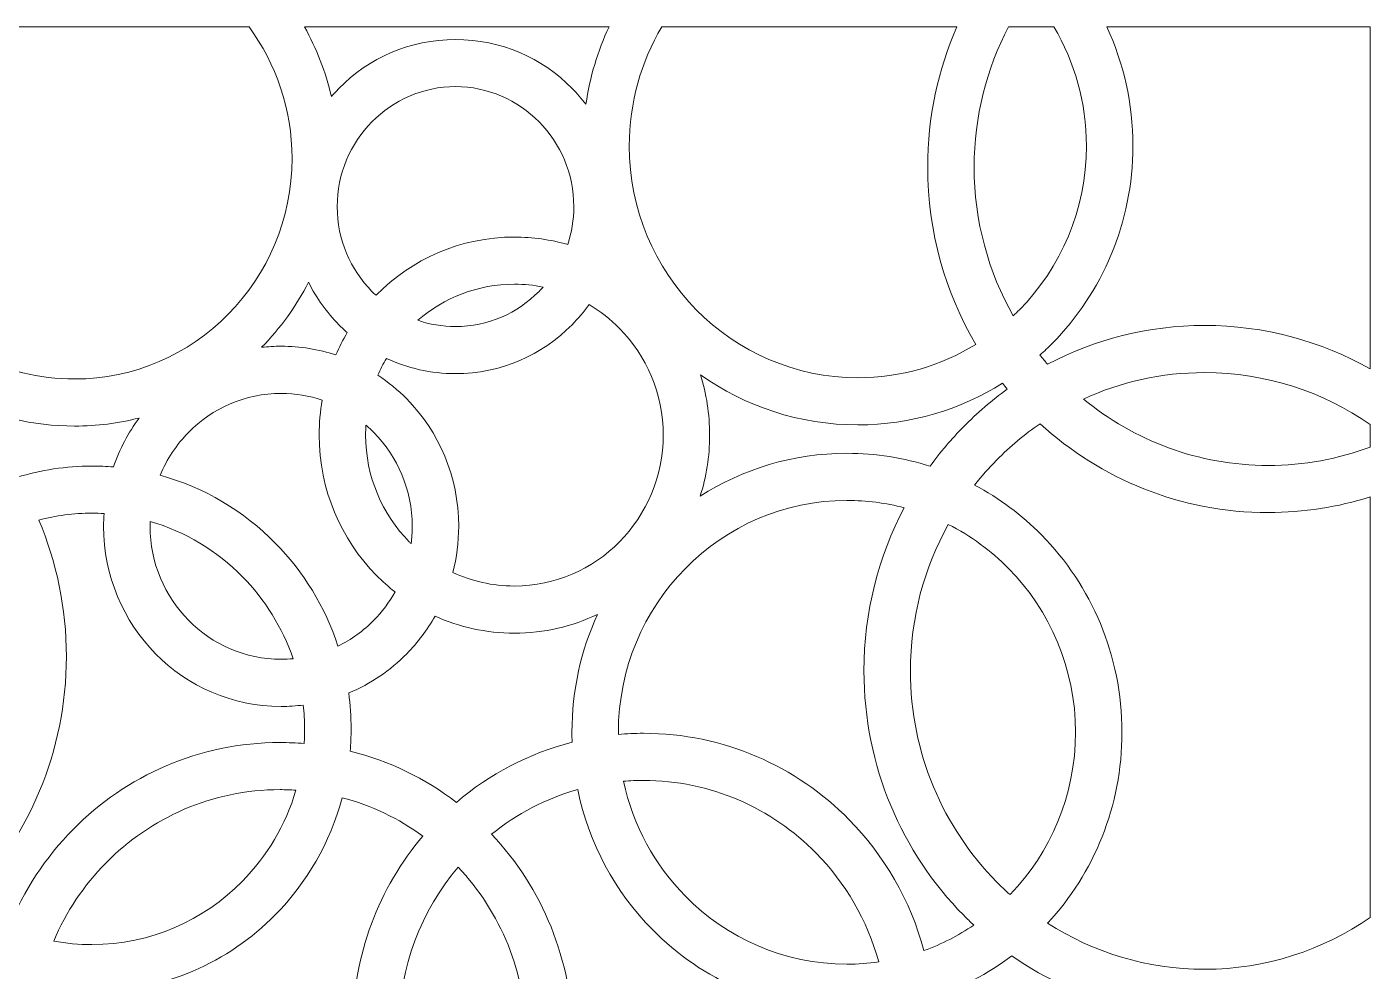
# Model space of a CAD drawing. Header units: millimetres. Extents: x -1200 to 1200, y -590 to 590.
# Drawn here: x 294 to 1200, y -47 to 590 of the extents above; entities that cross this region are included whole.
import ezdxf

# ---------------------------------------------------------------- set-up
doc = ezdxf.new("R2010")
doc.units = ezdxf.units.MM
doc.header["$MEASUREMENT"] = 0
doc.layers.add('Layer 1', color=7, linetype='Continuous')

msp = doc.modelspace()

# ---------------------------------------------------------------- linework, layer by layer
at = {"layer": 'Layer 1', "color": 250, "lineweight": 20}
for points, knots in [([(207.8991, 589.9734), (207.8991, 589.9734), (443.4724, 589.9734), (443.4724, 589.9734), (461.6771, 565.1741), (472.4533, 534.4704), (472.4537, 501.2497), (472.4537, 501.2497), (472.3918, 501.2497), (472.3918, 501.2497), (472.3918, 501.2497), (472.3918, 501.2469), (472.3918, 501.2469), (472.3918, 501.2469), (472.3918, 501.2461), (472.3918, 501.2461), (472.3918, 501.2461), (472.4537, 501.2461), (472.4537, 501.2461), (472.4537, 460.2004), (456.0058, 422.9928), (429.4183, 396.0236), (402.8305, 369.054), (366.1521, 352.3704), (325.6884, 352.37), (325.6884, 352.37), (325.6884, 352.4318), (325.6884, 352.4318), (325.6884, 352.4318), (325.686, 352.4318), (325.686, 352.4318), (325.686, 352.4318), (325.6852, 352.4318), (325.6852, 352.4318), (325.6852, 352.4318), (325.6852, 352.37), (325.6852, 352.37), (301.6659, 352.3704), (278.9801, 358.2488), (258.9469, 368.6676), (263.9545, 384.9883), (266.6516, 402.3483), (266.6516, 420.3538), (266.6516, 420.3538), (266.714, 420.3538), (266.714, 420.3538), (266.714, 420.3538), (266.714, 420.355), (266.714, 420.355), (266.714, 420.355), (266.714, 420.3562), (266.714, 420.3562), (266.714, 420.3562), (266.6516, 420.3562), (266.6516, 420.3562), (266.6513, 468.2927), (247.53, 511.6584), (216.617, 543.0153), (209.1818, 550.5577), (201.0595, 557.4068), (192.3551, 563.4609), (196.6378, 572.8662), (201.8586, 581.7447), (207.8991, 589.9734)], [0, 0, 0, 0, 0.04761905, 0.04761905, 0.04761905, 0.0952381, 0.0952381, 0.0952381, 0.14285714, 0.14285714, 0.14285714, 0.19047619, 0.19047619, 0.19047619, 0.23809524, 0.23809524, 0.23809524, 0.28571429, 0.28571429, 0.28571429, 0.33333333, 0.33333333, 0.33333333, 0.38095238, 0.38095238, 0.38095238, 0.42857143, 0.42857143, 0.42857143, 0.47619048, 0.47619048, 0.47619048, 0.52380952, 0.52380952, 0.52380952, 0.57142857, 0.57142857, 0.57142857, 0.61904762, 0.61904762, 0.61904762, 0.66666667, 0.66666667, 0.66666667, 0.71428571, 0.71428571, 0.71428571, 0.76190476, 0.76190476, 0.76190476, 0.80952381, 0.80952381, 0.80952381, 0.85714286, 0.85714286, 0.85714286, 0.9047619, 0.9047619, 0.9047619, 0.95238095, 0.95238095, 0.95238095, 1, 1, 1, 1]), ([(480.9175, 589.9734), (480.9175, 589.9734), (686.3535, 589.9734), (686.3535, 589.9734), (678.7881, 573.7024), (673.4503, 556.1487), (670.742, 537.7179), (667.8551, 541.5029), (664.7384, 545.0972), (661.4073, 548.4751), (641.3185, 568.8532), (613.5183, 581.46), (582.7725, 581.46), (582.7725, 581.46), (582.7725, 581.5218), (582.7725, 581.5218), (582.7725, 581.5218), (582.7725, 581.5218), (582.7725, 581.5218), (582.7725, 581.5218), (582.7697, 581.5218), (582.7697, 581.5218), (582.7697, 581.5218), (582.7697, 581.46), (582.7697, 581.46), (552.025, 581.4584), (524.2264, 568.8532), (504.1364, 548.4755), (502.3782, 546.6908), (500.6783, 544.8452), (499.0396, 542.9435), (495.1606, 559.6368), (489.0013, 575.433), (480.9175, 589.9734)], [0, 0, 0, 0, 0.09090909, 0.09090909, 0.09090909, 0.18181818, 0.18181818, 0.18181818, 0.27272727, 0.27272727, 0.27272727, 0.36363636, 0.36363636, 0.36363636, 0.45454545, 0.45454545, 0.45454545, 0.54545455, 0.54545455, 0.54545455, 0.63636364, 0.63636364, 0.63636364, 0.72727273, 0.72727273, 0.72727273, 0.81818182, 0.81818182, 0.81818182, 0.90909091, 0.90909091, 0.90909091, 1, 1, 1, 1]), ([(721.9509, 589.9734), (721.9509, 589.9734), (921.0757, 589.9734), (921.0757, 589.9734), (908.4177, 561.0633), (901.3812, 529.0466), (901.3812, 495.3515), (901.3812, 495.3515), (901.3189, 495.3515), (901.3189, 495.3515), (901.3189, 495.3515), (901.3189, 495.3511), (901.3189, 495.3511), (901.3189, 495.3511), (901.3189, 495.3479), (901.3189, 495.3479), (901.3189, 495.3479), (901.3812, 495.3479), (901.3812, 495.3479), (901.3812, 451.5876), (913.2487, 410.6558), (933.8881, 375.6859), (910.6346, 361.4156), (883.3933, 353.2021), (854.287, 353.2017), (854.287, 353.2017), (854.287, 353.2639), (854.287, 353.2639), (854.287, 353.2639), (854.285, 353.2639), (854.285, 353.2639), (854.285, 353.2639), (854.2838, 353.2639), (854.2838, 353.2639), (854.2838, 353.2639), (854.2838, 353.2017), (854.2838, 353.2017), (811.7558, 353.2017), (773.2076, 370.7341), (745.2672, 399.0765), (717.3277, 427.4189), (700.044, 466.5213), (700.0421, 509.659), (700.0421, 509.659), (700.1048, 509.659), (700.1048, 509.659), (700.1048, 509.659), (700.1048, 509.6614), (700.1048, 509.6614), (700.1048, 509.6614), (700.1048, 509.6634), (700.1048, 509.6634), (700.1048, 509.6634), (700.0421, 509.6634), (700.0421, 509.6634), (700.0432, 539.0072), (708.0421, 566.4811), (721.9509, 589.9734)], [0, 0, 0, 0, 0.05263158, 0.05263158, 0.05263158, 0.10526316, 0.10526316, 0.10526316, 0.15789474, 0.15789474, 0.15789474, 0.21052632, 0.21052632, 0.21052632, 0.26315789, 0.26315789, 0.26315789, 0.31578947, 0.31578947, 0.31578947, 0.36842105, 0.36842105, 0.36842105, 0.42105263, 0.42105263, 0.42105263, 0.47368421, 0.47368421, 0.47368421, 0.52631579, 0.52631579, 0.52631579, 0.57894737, 0.57894737, 0.57894737, 0.63157895, 0.63157895, 0.63157895, 0.68421053, 0.68421053, 0.68421053, 0.73684211, 0.73684211, 0.73684211, 0.78947368, 0.78947368, 0.78947368, 0.84210526, 0.84210526, 0.84210526, 0.89473684, 0.89473684, 0.89473684, 0.94736842, 0.94736842, 0.94736842, 1, 1, 1, 1]), ([(956.0276, 589.9734), (956.0276, 589.9734), (986.6159, 589.9734), (986.6159, 589.9734), (1000.5255, 566.4819), (1008.5272, 539.0076), (1008.5272, 509.6638), (1008.5272, 509.6638), (1008.466, 509.6638), (1008.466, 509.6638), (1008.466, 509.6638), (1008.466, 509.6614), (1008.466, 509.6614), (1008.466, 509.6614), (1008.466, 509.661), (1008.466, 509.661), (1008.466, 509.661), (1008.5272, 509.661), (1008.5272, 509.661), (1008.5272, 466.5213), (991.2424, 427.4189), (963.3028, 399.0765), (961.9432, 397.6985), (960.5588, 396.3458), (959.1507, 395.0199), (942.3431, 424.5704), (932.7273, 458.8336), (932.7269, 495.3479), (932.7269, 495.3479), (932.788, 495.3479), (932.788, 495.3479), (932.788, 495.3479), (932.788, 495.3511), (932.788, 495.3511), (932.788, 495.3511), (932.788, 495.3515), (932.788, 495.3515), (932.788, 495.3515), (932.7269, 495.3515), (932.7269, 495.3515), (932.7269, 529.5404), (941.1585, 561.7529), (956.0276, 589.9734)], [0, 0, 0, 0, 0.07142857, 0.07142857, 0.07142857, 0.14285714, 0.14285714, 0.14285714, 0.21428571, 0.21428571, 0.21428571, 0.28571429, 0.28571429, 0.28571429, 0.35714286, 0.35714286, 0.35714286, 0.42857143, 0.42857143, 0.42857143, 0.5, 0.5, 0.5, 0.57142857, 0.57142857, 0.57142857, 0.64285714, 0.64285714, 0.64285714, 0.71428571, 0.71428571, 0.71428571, 0.78571429, 0.78571429, 0.78571429, 0.85714286, 0.85714286, 0.85714286, 0.92857143, 0.92857143, 0.92857143, 1, 1, 1, 1]), ([(1199.95, 359.1569), (1199.95, 359.1569), (1199.95, 589.9734), (1199.95, 589.9734), (1199.95, 589.9734), (1022.2117, 589.9734), (1022.2117, 589.9734), (1033.5362, 565.6223), (1039.8725, 538.4011), (1039.8729, 509.6638), (1039.8729, 509.6638), (1039.934, 509.6638), (1039.934, 509.6638), (1039.934, 509.6638), (1039.934, 509.6614), (1039.934, 509.6614), (1039.934, 509.6614), (1039.934, 509.661), (1039.934, 509.661), (1039.934, 509.661), (1039.8729, 509.661), (1039.8729, 509.661), (1039.8725, 457.6255), (1019.1117, 410.5495), (985.5516, 376.5068), (982.8366, 373.7527), (980.0362, 371.0842), (977.1561, 368.5053), (978.8333, 366.4138), (980.5491, 364.357), (982.3038, 362.337), (1013.9897, 379.0384), (1050.0064, 388.4821), (1088.2136, 388.4821), (1088.2136, 388.4821), (1088.2136, 388.5451), (1088.2136, 388.5451), (1088.2136, 388.5451), (1088.2156, 388.5451), (1088.2156, 388.5451), (1088.2156, 388.5451), (1088.2164, 388.5451), (1088.2164, 388.5451), (1088.2164, 388.5451), (1088.2164, 388.4821), (1088.2164, 388.4821), (1128.7845, 388.4821), (1166.8838, 377.836), (1199.95, 359.1569)], [0, 0, 0, 0, 0.0625, 0.0625, 0.0625, 0.125, 0.125, 0.125, 0.1875, 0.1875, 0.1875, 0.25, 0.25, 0.25, 0.3125, 0.3125, 0.3125, 0.375, 0.375, 0.375, 0.4375, 0.4375, 0.4375, 0.5, 0.5, 0.5, 0.5625, 0.5625, 0.5625, 0.625, 0.625, 0.625, 0.6875, 0.6875, 0.6875, 0.75, 0.75, 0.75, 0.8125, 0.8125, 0.8125, 0.875, 0.875, 0.875, 0.9375, 0.9375, 0.9375, 1, 1, 1, 1]), ([(502.9665, 468.7101), (502.9665, 468.7101), (503.0269, 468.7101), (503.0269, 468.7101), (503.0269, 468.7101), (503.0269, 468.7089), (503.0269, 468.7089), (503.0269, 468.7089), (503.0269, 468.7065), (503.0269, 468.7065), (503.0269, 468.7065), (502.9665, 468.7065), (502.9665, 468.7065), (502.9665, 446.4149), (511.9166, 426.1891), (526.3856, 411.5121), (527.2848, 410.6012), (528.2054, 409.7093), (529.1454, 408.842), (529.2074, 408.9042), (529.2673, 408.9672), (529.3288, 409.0298), (553.1441, 433.1884), (586.0913, 448.1318), (622.5204, 448.1318), (622.5204, 448.1318), (622.5204, 448.1947), (622.5204, 448.1947), (622.5204, 448.1947), (622.5224, 448.1947), (622.5224, 448.1947), (622.5224, 448.1947), (622.524, 448.1947), (622.524, 448.1947), (622.524, 448.1947), (622.524, 448.1318), (622.524, 448.1318), (634.9925, 448.1318), (647.0534, 446.381), (658.4791, 443.1093), (661.1373, 451.16), (662.578, 459.7679), (662.578, 468.7077), (662.578, 468.7077), (662.5168, 468.7077), (662.5168, 468.7077), (662.5168, 468.7077), (662.5168, 468.7089), (662.5168, 468.7089), (662.5168, 468.7089), (662.5168, 468.711), (662.5168, 468.711), (662.5168, 468.711), (662.578, 468.711), (662.578, 468.711), (662.5776, 491.0033), (653.6263, 511.2288), (639.1585, 525.9057), (624.6895, 540.5827), (604.75, 549.6622), (582.7725, 549.6634), (582.7725, 549.6634), (582.7725, 549.6012), (582.7725, 549.6012), (582.7725, 549.6012), (582.7725, 549.6012), (582.7725, 549.6012), (582.7725, 549.6012), (582.7697, 549.6012), (582.7697, 549.6012), (582.7697, 549.6012), (582.7697, 549.6634), (582.7697, 549.6634), (560.794, 549.6622), (540.8554, 540.5827), (526.386, 525.9057), (511.9166, 511.2292), (502.9665, 491.0025), (502.9665, 468.7101)], [0, 0, 0, 0, 0.03846154, 0.03846154, 0.03846154, 0.07692308, 0.07692308, 0.07692308, 0.11538462, 0.11538462, 0.11538462, 0.15384615, 0.15384615, 0.15384615, 0.19230769, 0.19230769, 0.19230769, 0.23076923, 0.23076923, 0.23076923, 0.26923077, 0.26923077, 0.26923077, 0.30769231, 0.30769231, 0.30769231, 0.34615385, 0.34615385, 0.34615385, 0.38461538, 0.38461538, 0.38461538, 0.42307692, 0.42307692, 0.42307692, 0.46153846, 0.46153846, 0.46153846, 0.5, 0.5, 0.5, 0.53846154, 0.53846154, 0.53846154, 0.57692308, 0.57692308, 0.57692308, 0.61538462, 0.61538462, 0.61538462, 0.65384615, 0.65384615, 0.65384615, 0.69230769, 0.69230769, 0.69230769, 0.73076923, 0.73076923, 0.73076923, 0.76923077, 0.76923077, 0.76923077, 0.80769231, 0.80769231, 0.80769231, 0.84615385, 0.84615385, 0.84615385, 0.88461538, 0.88461538, 0.88461538, 0.92307692, 0.92307692, 0.92307692, 0.96153846, 0.96153846, 0.96153846, 1, 1, 1, 1]), ([(483.6333, 417.5933), (475.2723, 401.3623), (464.5553, 386.5868), (451.941, 373.7345), (456.269, 374.2138), (460.6648, 374.4617), (465.1202, 374.4617), (465.1202, 374.4617), (465.1202, 374.5243), (465.1202, 374.5243), (465.1202, 374.5243), (465.1222, 374.5243), (465.1222, 374.5243), (465.1222, 374.5243), (465.1237, 374.5243), (465.1237, 374.5243), (465.1237, 374.5243), (465.1237, 374.4617), (465.1237, 374.4617), (477.9949, 374.4617), (490.3872, 372.4097), (501.9999, 368.6135), (504.2667, 373.81), (506.8487, 378.8325), (509.7232, 383.6534), (507.8015, 385.3525), (505.938, 387.1153), (504.1361, 388.9432), (495.9057, 397.2919), (488.9628, 406.952), (483.6333, 417.5933)], [0, 0, 0, 0, 0.1, 0.1, 0.1, 0.2, 0.2, 0.2, 0.3, 0.3, 0.3, 0.4, 0.4, 0.4, 0.5, 0.5, 0.5, 0.6, 0.6, 0.6, 0.7, 0.7, 0.7, 0.8, 0.8, 0.8, 0.9, 0.9, 0.9, 1, 1, 1, 1]), ([(557.4312, 391.9476), (565.3983, 389.2287), (573.9193, 387.7553), (582.7705, 387.7553), (582.7705, 387.7553), (582.7705, 387.8179), (582.7705, 387.8179), (582.7705, 387.8179), (582.7725, 387.8179), (582.7725, 387.8179), (582.7725, 387.8179), (582.774, 387.8179), (582.774, 387.8179), (582.774, 387.8179), (582.774, 387.7553), (582.774, 387.7553), (604.7505, 387.7557), (624.6891, 396.8352), (639.1581, 411.5117), (640.0946, 412.461), (641.0057, 413.4345), (641.8949, 414.4294), (635.6245, 415.6794), (629.1477, 416.3363), (622.524, 416.3363), (622.524, 416.3363), (622.524, 416.2738), (622.524, 416.2738), (622.524, 416.2738), (622.5224, 416.2738), (622.5224, 416.2738), (622.5224, 416.2738), (622.5204, 416.2738), (622.5204, 416.2738), (622.5204, 416.2738), (622.5204, 416.3363), (622.5204, 416.3363), (597.7166, 416.3363), (574.9836, 407.1523), (557.4312, 391.9476)], [0, 0, 0, 0, 0.07692308, 0.07692308, 0.07692308, 0.15384615, 0.15384615, 0.15384615, 0.23076923, 0.23076923, 0.23076923, 0.30769231, 0.30769231, 0.30769231, 0.38461538, 0.38461538, 0.38461538, 0.46153846, 0.46153846, 0.46153846, 0.53846154, 0.53846154, 0.53846154, 0.61538462, 0.61538462, 0.61538462, 0.69230769, 0.69230769, 0.69230769, 0.76923077, 0.76923077, 0.76923077, 0.84615385, 0.84615385, 0.84615385, 0.92307692, 0.92307692, 0.92307692, 1, 1, 1, 1]), ([(530.3841, 354.9157), (537.429, 350.2736), (543.9606, 344.9039), (549.8729, 338.9076), (571.5258, 316.9431), (584.9214, 286.5511), (584.9217, 252.942), (584.9217, 252.942), (584.9841, 252.942), (584.9841, 252.942), (584.9841, 252.942), (584.9841, 252.94), (584.9841, 252.94), (584.9841, 252.94), (584.9841, 252.9392), (584.9841, 252.9392), (584.9841, 252.9392), (584.9217, 252.9392), (584.9217, 252.9392), (584.9217, 242.1727), (583.545, 231.739), (580.9654, 221.8047), (593.6376, 215.9291), (607.7108, 212.6554), (622.5216, 212.6546), (622.5216, 212.6546), (622.5216, 212.7176), (622.5216, 212.7176), (622.5216, 212.7176), (622.5224, 212.7176), (622.5224, 212.7176), (622.5224, 212.7176), (622.5252, 212.7176), (622.5252, 212.7176), (622.5252, 212.7176), (622.5252, 212.6546), (622.5252, 212.6546), (650.1864, 212.6554), (675.2724, 224.0731), (693.4675, 242.5301), (711.663, 260.9883), (722.9192, 286.4349), (722.9196, 314.4946), (722.9196, 314.4946), (722.8577, 314.4946), (722.8577, 314.4946), (722.8577, 314.4946), (722.8577, 314.4955), (722.8577, 314.4955), (722.8577, 314.4955), (722.8577, 314.4975), (722.8577, 314.4975), (722.8577, 314.4975), (722.9196, 314.4975), (722.9196, 314.4975), (722.9192, 342.5564), (711.663, 368.0038), (693.4683, 386.4604), (687.3285, 392.6881), (680.4027, 398.1123), (672.8599, 402.5691), (669.3986, 397.7207), (665.5681, 393.1642), (661.4073, 388.9428), (641.3185, 368.5655), (613.5187, 355.9587), (582.774, 355.9587), (582.774, 355.9587), (582.774, 355.8961), (582.774, 355.8961), (582.774, 355.8961), (582.7725, 355.8961), (582.7725, 355.8961), (582.7725, 355.8961), (582.7705, 355.8961), (582.7705, 355.8961), (582.7705, 355.8961), (582.7705, 355.9587), (582.7705, 355.9587), (566.1042, 355.9587), (550.3041, 359.664), (536.1285, 366.3028), (533.9879, 362.6475), (532.0669, 358.8448), (530.3841, 354.9157)], [0, 0, 0, 0, 0.03571429, 0.03571429, 0.03571429, 0.07142857, 0.07142857, 0.07142857, 0.10714286, 0.10714286, 0.10714286, 0.14285714, 0.14285714, 0.14285714, 0.17857143, 0.17857143, 0.17857143, 0.21428571, 0.21428571, 0.21428571, 0.25, 0.25, 0.25, 0.28571429, 0.28571429, 0.28571429, 0.32142857, 0.32142857, 0.32142857, 0.35714286, 0.35714286, 0.35714286, 0.39285714, 0.39285714, 0.39285714, 0.42857143, 0.42857143, 0.42857143, 0.46428571, 0.46428571, 0.46428571, 0.5, 0.5, 0.5, 0.53571429, 0.53571429, 0.53571429, 0.57142857, 0.57142857, 0.57142857, 0.60714286, 0.60714286, 0.60714286, 0.64285714, 0.64285714, 0.64285714, 0.67857143, 0.67857143, 0.67857143, 0.71428571, 0.71428571, 0.71428571, 0.75, 0.75, 0.75, 0.78571429, 0.78571429, 0.78571429, 0.82142857, 0.82142857, 0.82142857, 0.85714286, 0.85714286, 0.85714286, 0.89285714, 0.89285714, 0.89285714, 0.92857143, 0.92857143, 0.92857143, 0.96428571, 0.96428571, 0.96428571, 1, 1, 1, 1]), ([(903.0096, 293.483), (909.8973, 302.9768), (917.477, 311.9218), (925.674, 320.2382), (934.7579, 329.453), (944.6027, 337.899), (955.1034, 345.4728), (954.0129, 346.7895), (952.9387, 348.1187), (951.8783, 349.46), (923.5358, 331.6745), (890.1048, 321.4051), (854.287, 321.4047), (854.287, 321.4047), (854.287, 321.3421), (854.287, 321.3421), (854.287, 321.3421), (854.285, 321.3421), (854.285, 321.3421), (854.285, 321.3421), (854.2838, 321.3421), (854.2838, 321.3421), (854.2838, 321.3421), (854.2838, 321.4047), (854.2838, 321.4047), (814.7562, 321.4051), (778.1314, 333.9118), (748.0501, 355.2258), (752.085, 342.3893), (754.2653, 328.7056), (754.2657, 314.4975), (754.2657, 314.4975), (754.3276, 314.4975), (754.3276, 314.4975), (754.3276, 314.4975), (754.3276, 314.4955), (754.3276, 314.4955), (754.3276, 314.4955), (754.3276, 314.4946), (754.3276, 314.4946), (754.3276, 314.4946), (754.2657, 314.4946), (754.2657, 314.4946), (754.2653, 300.1024), (752.0295, 286.2459), (747.8941, 273.2636), (776.5363, 291.6039), (810.4898, 302.2226), (846.909, 302.223), (846.909, 302.223), (846.909, 302.2847), (846.909, 302.2847), (846.909, 302.2847), (846.9118, 302.2847), (846.9118, 302.2847), (846.9118, 302.2847), (846.9122, 302.2847), (846.9122, 302.2847), (846.9122, 302.2847), (846.9122, 302.223), (846.9122, 302.223), (866.4697, 302.2226), (885.3143, 299.158), (903.0096, 293.483)], [0, 0, 0, 0, 0.04761905, 0.04761905, 0.04761905, 0.0952381, 0.0952381, 0.0952381, 0.14285714, 0.14285714, 0.14285714, 0.19047619, 0.19047619, 0.19047619, 0.23809524, 0.23809524, 0.23809524, 0.28571429, 0.28571429, 0.28571429, 0.33333333, 0.33333333, 0.33333333, 0.38095238, 0.38095238, 0.38095238, 0.42857143, 0.42857143, 0.42857143, 0.47619048, 0.47619048, 0.47619048, 0.52380952, 0.52380952, 0.52380952, 0.57142857, 0.57142857, 0.57142857, 0.61904762, 0.61904762, 0.61904762, 0.66666667, 0.66666667, 0.66666667, 0.71428571, 0.71428571, 0.71428571, 0.76190476, 0.76190476, 0.76190476, 0.80952381, 0.80952381, 0.80952381, 0.85714286, 0.85714286, 0.85714286, 0.9047619, 0.9047619, 0.9047619, 0.95238095, 0.95238095, 0.95238095, 1, 1, 1, 1]), ([(1199.95, 306.4641), (1199.95, 306.4641), (1199.95, 321.6942), (1199.95, 321.6942), (1168.1053, 343.771), (1129.6317, 356.6859), (1088.2164, 356.6859), (1088.2164, 356.6859), (1088.2164, 356.6237), (1088.2164, 356.6237), (1088.2164, 356.6237), (1088.2156, 356.6237), (1088.2156, 356.6237), (1088.2156, 356.6237), (1088.2136, 356.6237), (1088.2136, 356.6237), (1088.2136, 356.6237), (1088.2136, 356.6859), (1088.2136, 356.6859), (1059.0851, 356.6859), (1031.4091, 350.2979), (1006.4724, 338.8264), (1040.5795, 310.8091), (1083.9786, 294.0229), (1131.199, 294.0225), (1131.199, 294.0225), (1131.199, 294.0854), (1131.199, 294.0854), (1131.199, 294.0854), (1131.2002, 294.0854), (1131.2002, 294.0854), (1131.2002, 294.0854), (1131.2022, 294.0854), (1131.2022, 294.0854), (1131.2022, 294.0854), (1131.2022, 294.0225), (1131.2022, 294.0225), (1155.364, 294.0229), (1178.523, 298.4183), (1199.95, 306.4641)], [0, 0, 0, 0, 0.07692308, 0.07692308, 0.07692308, 0.15384615, 0.15384615, 0.15384615, 0.23076923, 0.23076923, 0.23076923, 0.30769231, 0.30769231, 0.30769231, 0.38461538, 0.38461538, 0.38461538, 0.46153846, 0.46153846, 0.46153846, 0.53846154, 0.53846154, 0.53846154, 0.61538462, 0.61538462, 0.61538462, 0.69230769, 0.69230769, 0.69230769, 0.76923077, 0.76923077, 0.76923077, 0.84615385, 0.84615385, 0.84615385, 0.92307692, 0.92307692, 0.92307692, 1, 1, 1, 1]), ([(245.7026, 337.0353), (248.1544, 334.7544), (250.5614, 332.4223), (252.9135, 330.0368), (265.9053, 316.8579), (277.3485, 302.1022), (286.9412, 286.0767), (302.9386, 290.9595), (319.9039, 293.5864), (337.4801, 293.5864), (337.4801, 293.5864), (337.4801, 293.649), (337.4801, 293.649), (337.4801, 293.649), (337.4817, 293.649), (337.4817, 293.649), (337.4817, 293.649), (337.4837, 293.649), (337.4837, 293.649), (337.4837, 293.649), (337.4837, 293.5864), (337.4837, 293.5864), (342.3587, 293.5864), (347.1856, 293.3817), (351.9594, 292.9848), (356.071, 304.971), (361.9754, 316.0984), (369.3463, 326.0323), (355.3787, 322.4686), (340.7545, 320.5738), (325.6884, 320.5734), (325.6884, 320.5734), (325.6884, 320.5112), (325.6884, 320.5112), (325.6884, 320.5112), (325.686, 320.5112), (325.686, 320.5112), (325.686, 320.5112), (325.6852, 320.5112), (325.6852, 320.5112), (325.6852, 320.5112), (325.6852, 320.5734), (325.6852, 320.5734), (297.3638, 320.5738), (270.5961, 327.2634), (246.8344, 339.164), (246.4625, 338.4521), (246.0841, 337.7419), (245.7026, 337.0353)], [0, 0, 0, 0, 0.0625, 0.0625, 0.0625, 0.125, 0.125, 0.125, 0.1875, 0.1875, 0.1875, 0.25, 0.25, 0.25, 0.3125, 0.3125, 0.3125, 0.375, 0.375, 0.375, 0.4375, 0.4375, 0.4375, 0.5, 0.5, 0.5, 0.5625, 0.5625, 0.5625, 0.625, 0.625, 0.625, 0.6875, 0.6875, 0.6875, 0.75, 0.75, 0.75, 0.8125, 0.8125, 0.8125, 0.875, 0.875, 0.875, 0.9375, 0.9375, 0.9375, 1, 1, 1, 1]), ([(383.4655, 287.4011), (413.2927, 279.1921), (439.9385, 263.1876), (461.1384, 241.683), (480.162, 222.3854), (494.816, 198.641), (503.4723, 172.1079), (512.4672, 176.5227), (520.6233, 182.4407), (527.6222, 189.5405), (533.2162, 195.2147), (538.065, 201.6394), (542.0086, 208.6484), (537.5449, 212.145), (533.3083, 215.9243), (529.3285, 219.9611), (505.5136, 244.1185), (490.781, 277.5395), (490.7806, 314.493), (490.7806, 314.493), (490.7187, 314.493), (490.7187, 314.493), (490.7187, 314.493), (490.7187, 314.4955), (490.7187, 314.4955), (490.7187, 314.4955), (490.7187, 314.4971), (490.7187, 314.4971), (490.7187, 314.4971), (490.7806, 314.4971), (490.7806, 314.4971), (490.7806, 322.5692), (491.4841, 330.4721), (492.8319, 338.1473), (484.1104, 341.077), (474.7955, 342.6655), (465.1237, 342.6655), (465.1237, 342.6655), (465.1237, 342.6029), (465.1237, 342.6029), (465.1237, 342.6029), (465.1222, 342.6029), (465.1222, 342.6029), (465.1222, 342.6029), (465.1202, 342.6029), (465.1202, 342.6029), (465.1202, 342.6029), (465.1202, 342.6655), (465.1202, 342.6655), (440.7567, 342.6655), (418.6576, 332.6032), (402.6233, 316.339), (394.5045, 308.1042), (387.955, 298.2903), (383.4655, 287.4011)], [0, 0, 0, 0, 0.05555556, 0.05555556, 0.05555556, 0.11111111, 0.11111111, 0.11111111, 0.16666667, 0.16666667, 0.16666667, 0.22222222, 0.22222222, 0.22222222, 0.27777778, 0.27777778, 0.27777778, 0.33333333, 0.33333333, 0.33333333, 0.38888889, 0.38888889, 0.38888889, 0.44444444, 0.44444444, 0.44444444, 0.5, 0.5, 0.5, 0.55555556, 0.55555556, 0.55555556, 0.61111111, 0.61111111, 0.61111111, 0.66666667, 0.66666667, 0.66666667, 0.72222222, 0.72222222, 0.72222222, 0.77777778, 0.77777778, 0.77777778, 0.83333333, 0.83333333, 0.83333333, 0.88888889, 0.88888889, 0.88888889, 0.94444444, 0.94444444, 0.94444444, 1, 1, 1, 1]), ([(552.8301, 241.2841), (553.3212, 245.0996), (553.576, 248.9895), (553.576, 252.9392), (553.576, 252.9392), (553.5141, 252.9392), (553.5141, 252.9392), (553.5141, 252.9392), (553.5141, 252.94), (553.5141, 252.94), (553.5141, 252.94), (553.5141, 252.942), (553.5141, 252.942), (553.5141, 252.942), (553.576, 252.942), (553.576, 252.942), (553.5757, 277.6562), (543.6569, 300.0741), (527.623, 316.3383), (525.931, 318.0551), (524.1704, 319.7012), (522.3474, 321.2751), (522.2009, 319.0338), (522.1263, 316.7743), (522.1263, 314.4971), (522.1263, 314.4971), (522.1878, 314.4971), (522.1878, 314.4971), (522.1878, 314.4971), (522.1878, 314.4955), (522.1878, 314.4955), (522.1878, 314.4955), (522.1878, 314.493), (522.1878, 314.493), (522.1878, 314.493), (522.1263, 314.493), (522.1263, 314.493), (522.1267, 286.4345), (533.3829, 260.9883), (551.5776, 242.5309), (551.9917, 242.111), (552.4089, 241.6963), (552.8301, 241.2841)], [0, 0, 0, 0, 0.07142857, 0.07142857, 0.07142857, 0.14285714, 0.14285714, 0.14285714, 0.21428571, 0.21428571, 0.21428571, 0.28571429, 0.28571429, 0.28571429, 0.35714286, 0.35714286, 0.35714286, 0.42857143, 0.42857143, 0.42857143, 0.5, 0.5, 0.5, 0.57142857, 0.57142857, 0.57142857, 0.64285714, 0.64285714, 0.64285714, 0.71428571, 0.71428571, 0.71428571, 0.78571429, 0.78571429, 0.78571429, 0.85714286, 0.85714286, 0.85714286, 0.92857143, 0.92857143, 0.92857143, 1, 1, 1, 1]), ([(1199.95, -10.9802), (1199.95, 84.6145), (1199.95, 177.9193), (1199.95, 272.8231), (1178.2463, 265.9376), (1155.1555, 262.2262), (1131.2022, 262.2262), (1131.2022, 262.2262), (1131.2022, 262.1632), (1131.2022, 262.1632), (1131.2022, 262.1632), (1131.2002, 262.1632), (1131.2002, 262.1632), (1131.2002, 262.1632), (1131.199, 262.1632), (1131.199, 262.1632), (1131.199, 262.1632), (1131.199, 262.2262), (1131.199, 262.2262), (1071.9471, 262.2262), (1017.9556, 284.9312), (977.2291, 322.2159), (966.699, 314.9876), (956.8863, 306.7601), (947.9232, 297.6685), (942.6635, 292.3323), (937.6979, 286.6969), (933.0524, 280.7942), (949.7624, 271.9102), (964.9666, 260.5219), (978.1787, 247.1197), (1011.7384, 213.0777), (1032.4985, 166.0013), (1032.4996, 113.9679), (1032.4996, 113.9679), (1032.5604, 113.9679), (1032.5604, 113.9679), (1032.5604, 113.9679), (1032.5604, 113.9659), (1032.5604, 113.9659), (1032.5604, 113.9659), (1032.5604, 113.9647), (1032.5604, 113.9647), (1032.5604, 113.9647), (1032.4996, 113.9647), (1032.4996, 113.9647), (1032.4985, 64.0979), (1013.4288, 18.7855), (982.3018, -14.8664), (1012.9671, -34.5642), (1049.2926, -45.9702), (1088.214, -45.9702), (1088.214, -45.9702), (1088.214, -45.9072), (1088.214, -45.9072), (1088.214, -45.9072), (1088.2156, -45.9072), (1088.2156, -45.9072), (1088.2156, -45.9072), (1088.2172, -45.9072), (1088.2172, -45.9072), (1088.2172, -45.9072), (1088.2172, -45.9702), (1088.2172, -45.9702), (1129.6325, -45.9698), (1168.1053, -33.0565), (1199.95, -10.9802)], [0, 0, 0, 0, 0.04545455, 0.04545455, 0.04545455, 0.09090909, 0.09090909, 0.09090909, 0.13636364, 0.13636364, 0.13636364, 0.18181818, 0.18181818, 0.18181818, 0.22727273, 0.22727273, 0.22727273, 0.27272727, 0.27272727, 0.27272727, 0.31818182, 0.31818182, 0.31818182, 0.36363636, 0.36363636, 0.36363636, 0.40909091, 0.40909091, 0.40909091, 0.45454545, 0.45454545, 0.45454545, 0.5, 0.5, 0.5, 0.54545455, 0.54545455, 0.54545455, 0.59090909, 0.59090909, 0.59090909, 0.63636364, 0.63636364, 0.63636364, 0.68181818, 0.68181818, 0.68181818, 0.72727273, 0.72727273, 0.72727273, 0.77272727, 0.77272727, 0.77272727, 0.81818182, 0.81818182, 0.81818182, 0.86363636, 0.86363636, 0.86363636, 0.90909091, 0.90909091, 0.90909091, 0.95454545, 0.95454545, 0.95454545, 1, 1, 1, 1]), ([(858.3339, 155.3572), (858.3339, 155.3572), (858.3339, 155.3592), (858.3339, 155.3592), (858.3339, 155.3592), (858.3958, 155.3592), (858.3958, 155.3592), (858.3962, 195.1896), (868.2276, 232.6762), (885.5557, 265.4559), (873.2026, 268.699), (860.2537, 270.4267), (846.9122, 270.4267), (846.9122, 270.4267), (846.9122, 270.3637), (846.9122, 270.3637), (846.9122, 270.3637), (846.9118, 270.3637), (846.9118, 270.3637), (846.9118, 270.3637), (846.909, 270.3637), (846.909, 270.3637), (846.909, 270.3637), (846.909, 270.4267), (846.909, 270.4267), (804.3821, 270.4255), (765.8343, 252.8932), (737.8947, 224.5512), (709.954, 196.2087), (692.6696, 157.1063), (692.6696, 113.9667), (692.6696, 113.9667), (692.7311, 113.9667), (692.7311, 113.9667), (692.7311, 113.9667), (692.7311, 113.9659), (692.7311, 113.9659), (692.7311, 113.9659), (692.7311, 113.9631), (692.7311, 113.9631), (692.7311, 113.9631), (692.6696, 113.9631), (692.6696, 113.9631), (692.6696, 113.4919), (692.6735, 113.0227), (692.6779, 112.5539), (698.2484, 113.0352), (703.8849, 113.2839), (709.5796, 113.2839), (709.5796, 113.2839), (709.5796, 113.3465), (709.5796, 113.3465), (709.5796, 113.3465), (709.5816, 113.3465), (709.5816, 113.3465), (709.5816, 113.3465), (709.5832, 113.3465), (709.5832, 113.3465), (709.5832, 113.3465), (709.5832, 113.2839), (709.5832, 113.2839), (763.7862, 113.2831), (812.8273, 91.0279), (848.2929, 55.0527), (872.0835, 30.9199), (889.7883, 0.5878), (898.8651, -33.3642), (910.8208, -29.0144), (922.0967, -23.2066), (932.4879, -16.1516), (930.1727, -13.9878), (927.8991, -11.7784), (925.6736, -9.521), (884.1099, 32.6412), (858.3966, 90.9338), (858.3958, 155.3556), (858.3958, 155.3556), (858.3339, 155.3556), (858.3339, 155.3556), (858.3339, 155.3556), (858.3339, 155.3572), (858.3339, 155.3572)], [0, 0, 0, 0, 0.03703704, 0.03703704, 0.03703704, 0.07407407, 0.07407407, 0.07407407, 0.11111111, 0.11111111, 0.11111111, 0.14814815, 0.14814815, 0.14814815, 0.18518519, 0.18518519, 0.18518519, 0.22222222, 0.22222222, 0.22222222, 0.25925926, 0.25925926, 0.25925926, 0.2962963, 0.2962963, 0.2962963, 0.33333333, 0.33333333, 0.33333333, 0.37037037, 0.37037037, 0.37037037, 0.40740741, 0.40740741, 0.40740741, 0.44444444, 0.44444444, 0.44444444, 0.48148148, 0.48148148, 0.48148148, 0.51851852, 0.51851852, 0.51851852, 0.55555556, 0.55555556, 0.55555556, 0.59259259, 0.59259259, 0.59259259, 0.62962963, 0.62962963, 0.62962963, 0.66666667, 0.66666667, 0.66666667, 0.7037037, 0.7037037, 0.7037037, 0.74074074, 0.74074074, 0.74074074, 0.77777778, 0.77777778, 0.77777778, 0.81481481, 0.81481481, 0.81481481, 0.85185185, 0.85185185, 0.85185185, 0.88888889, 0.88888889, 0.88888889, 0.92592593, 0.92592593, 0.92592593, 0.96296296, 0.96296296, 0.96296296, 1, 1, 1, 1]), ([(301.6119, 257.1876), (313.5652, 228.9595), (320.1901, 197.85), (320.1901, 165.1595), (320.1901, 165.1595), (320.2521, 165.1595), (320.2521, 165.1595), (320.2521, 165.1595), (320.2521, 165.1571), (320.2521, 165.1571), (320.2521, 165.1571), (320.2521, 165.1562), (320.2521, 165.1562), (320.2521, 165.1562), (320.1901, 165.1562), (320.1901, 165.1562), (320.1901, 100.7345), (294.4781, 42.4402), (252.9131, 0.2777), (252.6221, -0.0175), (252.3272, -0.3086), (252.035, -0.6013), (261.0672, -7.4161), (270.9117, -13.1791), (281.3918, -17.7122), (291.4034, 7.2434), (306.2269, 29.6796), (324.6911, 48.4095), (360.4069, 84.6395), (409.7929, 107.051), (464.3786, 107.051), (464.3786, 107.051), (464.3786, 107.1136), (464.3786, 107.1136), (464.3786, 107.1136), (464.3802, 107.1136), (464.3802, 107.1136), (464.3802, 107.1136), (464.3818, 107.1136), (464.3818, 107.1136), (464.3818, 107.1136), (464.3818, 107.051), (464.3818, 107.051), (469.8538, 107.051), (475.2731, 106.822), (480.6316, 106.3795), (480.848, 109.6407), (480.9603, 112.9306), (480.9603, 116.2476), (480.9603, 116.2476), (480.8992, 116.2476), (480.8992, 116.2476), (480.8992, 116.2476), (480.8992, 116.248), (480.8992, 116.248), (480.8992, 116.248), (480.8992, 116.2512), (480.8992, 116.2512), (480.8992, 116.2512), (480.9603, 116.2512), (480.9603, 116.2512), (480.9603, 121.6924), (480.6622, 127.0653), (480.0858, 132.3534), (475.1854, 131.7369), (470.1933, 131.4175), (465.1253, 131.4175), (465.1253, 131.4175), (465.1253, 131.3549), (465.1253, 131.3549), (465.1253, 131.3549), (465.1222, 131.3549), (465.1222, 131.3549), (465.1222, 131.3549), (465.1214, 131.3549), (465.1214, 131.3549), (465.1214, 131.3549), (465.1214, 131.4175), (465.1214, 131.4175), (431.988, 131.4179), (402.0262, 145.0063), (380.3722, 166.9716), (358.7185, 188.9373), (345.3238, 219.3284), (345.3226, 252.9372), (345.3226, 252.9372), (345.2618, 252.9372), (345.2618, 252.9372), (345.2618, 252.9372), (345.2618, 252.94), (345.2618, 252.94), (345.2618, 252.94), (345.2618, 252.9404), (345.2618, 252.9404), (345.2618, 252.9404), (345.3226, 252.9404), (345.3226, 252.9404), (345.3226, 255.8382), (345.4238, 258.711), (345.6203, 261.556), (342.926, 261.7094), (340.215, 261.7898), (337.4837, 261.7898), (337.4837, 261.7898), (337.4837, 261.7272), (337.4837, 261.7272), (337.4837, 261.7272), (337.4817, 261.7272), (337.4817, 261.7272), (337.4817, 261.7272), (337.4801, 261.7272), (337.4801, 261.7272), (337.4801, 261.7272), (337.4801, 261.7898), (337.4801, 261.7898), (325.0989, 261.7898), (313.0789, 260.1908), (301.6119, 257.1876)], [0, 0, 0, 0, 0.02564103, 0.02564103, 0.02564103, 0.05128205, 0.05128205, 0.05128205, 0.07692308, 0.07692308, 0.07692308, 0.1025641, 0.1025641, 0.1025641, 0.12820513, 0.12820513, 0.12820513, 0.15384615, 0.15384615, 0.15384615, 0.17948718, 0.17948718, 0.17948718, 0.20512821, 0.20512821, 0.20512821, 0.23076923, 0.23076923, 0.23076923, 0.25641026, 0.25641026, 0.25641026, 0.28205128, 0.28205128, 0.28205128, 0.30769231, 0.30769231, 0.30769231, 0.33333333, 0.33333333, 0.33333333, 0.35897436, 0.35897436, 0.35897436, 0.38461538, 0.38461538, 0.38461538, 0.41025641, 0.41025641, 0.41025641, 0.43589744, 0.43589744, 0.43589744, 0.46153846, 0.46153846, 0.46153846, 0.48717949, 0.48717949, 0.48717949, 0.51282051, 0.51282051, 0.51282051, 0.53846154, 0.53846154, 0.53846154, 0.56410256, 0.56410256, 0.56410256, 0.58974359, 0.58974359, 0.58974359, 0.61538462, 0.61538462, 0.61538462, 0.64102564, 0.64102564, 0.64102564, 0.66666667, 0.66666667, 0.66666667, 0.69230769, 0.69230769, 0.69230769, 0.71794872, 0.71794872, 0.71794872, 0.74358974, 0.74358974, 0.74358974, 0.76923077, 0.76923077, 0.76923077, 0.79487179, 0.79487179, 0.79487179, 0.82051282, 0.82051282, 0.82051282, 0.84615385, 0.84615385, 0.84615385, 0.87179487, 0.87179487, 0.87179487, 0.8974359, 0.8974359, 0.8974359, 0.92307692, 0.92307692, 0.92307692, 0.94871795, 0.94871795, 0.94871795, 0.97435897, 0.97435897, 0.97435897, 1, 1, 1, 1]), ([(473.1711, 163.5836), (465.9935, 184.699), (454.1514, 203.632), (438.8893, 219.1128), (421.8355, 236.4122), (400.5355, 249.3832), (376.7286, 256.2569), (376.6893, 255.1563), (376.6695, 254.0504), (376.6695, 252.9404), (376.6695, 252.9404), (376.7302, 252.9404), (376.7302, 252.9404), (376.7302, 252.9404), (376.7302, 252.94), (376.7302, 252.94), (376.7302, 252.94), (376.7302, 252.9372), (376.7302, 252.9372), (376.7302, 252.9372), (376.6695, 252.9372), (376.6695, 252.9372), (376.6695, 228.2242), (386.5878, 205.8059), (402.6225, 189.5413), (418.6568, 173.2764), (440.7575, 163.2141), (465.1214, 163.2141), (465.1214, 163.2141), (465.1214, 163.2759), (465.1214, 163.2759), (465.1214, 163.2759), (465.1222, 163.2759), (465.1222, 163.2759), (465.1222, 163.2759), (465.1253, 163.2759), (465.1253, 163.2759), (465.1253, 163.2759), (465.1253, 163.2141), (465.1253, 163.2141), (467.8364, 163.2141), (470.5204, 163.3397), (473.1711, 163.5836)], [0, 0, 0, 0, 0.07142857, 0.07142857, 0.07142857, 0.14285714, 0.14285714, 0.14285714, 0.21428571, 0.21428571, 0.21428571, 0.28571429, 0.28571429, 0.28571429, 0.35714286, 0.35714286, 0.35714286, 0.42857143, 0.42857143, 0.42857143, 0.5, 0.5, 0.5, 0.57142857, 0.57142857, 0.57142857, 0.64285714, 0.64285714, 0.64285714, 0.71428571, 0.71428571, 0.71428571, 0.78571429, 0.78571429, 0.78571429, 0.85714286, 0.85714286, 0.85714286, 0.92857143, 0.92857143, 0.92857143, 1, 1, 1, 1]), ([(889.7415, 155.3592), (889.7415, 155.3592), (889.8039, 155.3592), (889.8039, 155.3592), (889.8039, 155.3592), (889.8039, 155.3572), (889.8039, 155.3572), (889.8039, 155.3572), (889.8039, 155.3556), (889.8039, 155.3556), (889.8039, 155.3556), (889.7415, 155.3556), (889.7415, 155.3556), (889.7423, 99.8288), (911.9784, 49.5106), (947.9232, 13.0488), (950.8453, 10.0835), (953.8581, 7.2111), (956.957, 4.4365), (984.2911, 32.6897), (1001.1536, 71.358), (1001.1536, 113.9647), (1001.1536, 113.9647), (1001.092, 113.9647), (1001.092, 113.9647), (1001.092, 113.9647), (1001.092, 113.9659), (1001.092, 113.9659), (1001.092, 113.9659), (1001.092, 113.9679), (1001.092, 113.9679), (1001.092, 113.9679), (1001.1536, 113.9679), (1001.1536, 113.9679), (1001.1536, 157.1063), (983.8691, 196.2083), (955.9292, 224.55), (944.1212, 236.5281), (930.4176, 246.5746), (915.3214, 254.1844), (899.0373, 224.9767), (889.7415, 191.257), (889.7415, 155.3592)], [0, 0, 0, 0, 0.07142857, 0.07142857, 0.07142857, 0.14285714, 0.14285714, 0.14285714, 0.21428571, 0.21428571, 0.21428571, 0.28571429, 0.28571429, 0.28571429, 0.35714286, 0.35714286, 0.35714286, 0.42857143, 0.42857143, 0.42857143, 0.5, 0.5, 0.5, 0.57142857, 0.57142857, 0.57142857, 0.64285714, 0.64285714, 0.64285714, 0.71428571, 0.71428571, 0.71428571, 0.78571429, 0.78571429, 0.78571429, 0.85714286, 0.85714286, 0.85714286, 0.92857143, 0.92857143, 0.92857143, 1, 1, 1, 1]), ([(583.3687, 66.6811), (605.683, 85.7167), (632.2573, 99.7965), (661.4418, 107.2545), (661.3648, 109.4809), (661.3231, 111.7173), (661.3231, 113.9631), (661.3231, 113.9631), (661.2623, 113.9631), (661.2623, 113.9631), (661.2623, 113.9631), (661.2623, 113.9659), (661.2623, 113.9659), (661.2623, 113.9659), (661.2623, 113.9667), (661.2623, 113.9667), (661.2623, 113.9667), (661.3231, 113.9667), (661.3231, 113.9667), (661.3231, 142.402), (667.5236, 169.3566), (678.6242, 193.512), (661.6109, 185.3967), (642.598, 180.8587), (622.5252, 180.8583), (622.5252, 180.8583), (622.5252, 180.7953), (622.5252, 180.7953), (622.5252, 180.7953), (622.5224, 180.7953), (622.5224, 180.7953), (622.5224, 180.7953), (622.5216, 180.7953), (622.5216, 180.7953), (622.5216, 180.7953), (622.5216, 180.8583), (622.5216, 180.8583), (603.463, 180.8587), (585.3588, 184.9501), (569.0157, 192.31), (563.7417, 183.0136), (557.2915, 174.4982), (549.8722, 166.9708), (538.7657, 155.7049), (525.4721, 146.6435), (510.6879, 140.4885), (511.7534, 132.5638), (512.306, 124.4731), (512.306, 116.2512), (512.306, 116.2512), (512.3684, 116.2512), (512.3684, 116.2512), (512.3684, 116.2512), (512.3684, 116.248), (512.3684, 116.248), (512.3684, 116.248), (512.3684, 116.2476), (512.3684, 116.2476), (512.3684, 116.2476), (512.306, 116.2476), (512.306, 116.2476), (512.306, 111.2049), (512.0957, 106.212), (511.6899, 101.2759), (538.0717, 94.7094), (562.3621, 82.7737), (583.3687, 66.6811)], [0, 0, 0, 0, 0.04545455, 0.04545455, 0.04545455, 0.09090909, 0.09090909, 0.09090909, 0.13636364, 0.13636364, 0.13636364, 0.18181818, 0.18181818, 0.18181818, 0.22727273, 0.22727273, 0.22727273, 0.27272727, 0.27272727, 0.27272727, 0.31818182, 0.31818182, 0.31818182, 0.36363636, 0.36363636, 0.36363636, 0.40909091, 0.40909091, 0.40909091, 0.45454545, 0.45454545, 0.45454545, 0.5, 0.5, 0.5, 0.54545455, 0.54545455, 0.54545455, 0.59090909, 0.59090909, 0.59090909, 0.63636364, 0.63636364, 0.63636364, 0.68181818, 0.68181818, 0.68181818, 0.72727273, 0.72727273, 0.72727273, 0.77272727, 0.77272727, 0.77272727, 0.81818182, 0.81818182, 0.81818182, 0.86363636, 0.86363636, 0.86363636, 0.90909091, 0.90909091, 0.90909091, 0.95454545, 0.95454545, 0.95454545, 1, 1, 1, 1]), ([(311.6434, -26.929), (320.0262, -28.4806), (328.6614, -29.293), (337.4813, -29.293), (337.4813, -29.293), (337.4813, -29.232), (337.4813, -29.232), (337.4813, -29.232), (337.4817, -29.232), (337.4817, -29.232), (337.4817, -29.232), (337.4852, -29.232), (337.4852, -29.232), (337.4852, -29.232), (337.4852, -29.293), (337.4852, -29.293), (377.0399, -29.293), (412.8965, -12.9828), (438.8885, 13.3827), (455.5826, 30.3163), (468.1861, 51.3772), (475.0687, 74.9095), (471.5343, 75.1381), (467.9721, 75.2547), (464.3818, 75.2547), (464.3818, 75.2547), (464.3818, 75.1922), (464.3818, 75.1922), (464.3818, 75.1922), (464.3802, 75.1922), (464.3802, 75.1922), (464.3802, 75.1922), (464.3786, 75.1922), (464.3786, 75.1922), (464.3786, 75.1922), (464.3786, 75.2547), (464.3786, 75.2547), (418.5627, 75.2547), (377.0367, 56.3693), (346.9411, 25.8405), (332.0961, 10.7821), (320.0468, -7.0979), (311.6434, -26.929)], [0, 0, 0, 0, 0.07142857, 0.07142857, 0.07142857, 0.14285714, 0.14285714, 0.14285714, 0.21428571, 0.21428571, 0.21428571, 0.28571429, 0.28571429, 0.28571429, 0.35714286, 0.35714286, 0.35714286, 0.42857143, 0.42857143, 0.42857143, 0.5, 0.5, 0.5, 0.57142857, 0.57142857, 0.57142857, 0.64285714, 0.64285714, 0.64285714, 0.71428571, 0.71428571, 0.71428571, 0.78571429, 0.78571429, 0.78571429, 0.85714286, 0.85714286, 0.85714286, 0.92857143, 0.92857143, 0.92857143, 1, 1, 1, 1]), ([(702.9508, -252.6588), (714.5948, -221.9019), (732.4703, -194.2935), (755.0108, -171.4298), (786.5848, -139.4018), (827.3356, -116.6552), (872.9382, -107.5704), (873.868, -100.3959), (874.3515, -93.0821), (874.3515, -85.6536), (874.3515, -85.6536), (874.2904, -85.6536), (874.2904, -85.6536), (874.2904, -85.6536), (874.2904, -85.6524), (874.2904, -85.6524), (874.2904, -85.6524), (874.2904, -85.65), (874.2904, -85.65), (874.2904, -85.65), (874.3515, -85.65), (874.3515, -85.65), (874.3515, -81.1657), (874.1741, -76.7227), (873.8307, -72.3265), (865.0438, -73.6189), (856.0564, -74.2912), (846.9133, -74.2912), (846.9133, -74.2912), (846.9133, -74.3538), (846.9133, -74.3538), (846.9133, -74.3538), (846.9118, -74.3538), (846.9118, -74.3538), (846.9118, -74.3538), (846.911, -74.3538), (846.911, -74.3538), (846.911, -74.3538), (846.911, -74.2912), (846.911, -74.2912), (795.6135, -74.2904), (749.2045, -53.2315), (715.6444, -19.1887), (690.6243, 6.1916), (672.7206, 38.8164), (665.2286, 75.3387), (643.8036, 69.2596), (624.131, 58.8909), (607.1641, 45.1975), (641.0573, 9.247), (661.8812, -39.5341), (661.8817, -93.2884), (661.8817, -93.2884), (661.9432, -93.2884), (661.9432, -93.2884), (661.9432, -93.2884), (661.9432, -93.2896), (661.9432, -93.2896), (661.9432, -93.2896), (661.9432, -93.2908), (661.9432, -93.2908), (661.9432, -93.2908), (661.8817, -93.2908), (661.8817, -93.2908), (661.8817, -142.6186), (644.3464, -187.7614), (615.2666, -222.642), (640.3109, -240.4376), (670.4288, -251.3474), (702.9508, -252.6588)], [0, 0, 0, 0, 0.04347826, 0.04347826, 0.04347826, 0.08695652, 0.08695652, 0.08695652, 0.13043478, 0.13043478, 0.13043478, 0.17391304, 0.17391304, 0.17391304, 0.2173913, 0.2173913, 0.2173913, 0.26086957, 0.26086957, 0.26086957, 0.30434783, 0.30434783, 0.30434783, 0.34782609, 0.34782609, 0.34782609, 0.39130435, 0.39130435, 0.39130435, 0.43478261, 0.43478261, 0.43478261, 0.47826087, 0.47826087, 0.47826087, 0.52173913, 0.52173913, 0.52173913, 0.56521739, 0.56521739, 0.56521739, 0.60869565, 0.60869565, 0.60869565, 0.65217391, 0.65217391, 0.65217391, 0.69565217, 0.69565217, 0.69565217, 0.73913043, 0.73913043, 0.73913043, 0.7826087, 0.7826087, 0.7826087, 0.82608696, 0.82608696, 0.82608696, 0.86956522, 0.86956522, 0.86956522, 0.91304348, 0.91304348, 0.91304348, 0.95652174, 0.95652174, 0.95652174, 1, 1, 1, 1]), ([(868.3784, -40.9857), (860.6757, -12.825), (845.8736, 12.3676), (826.043, 32.4833), (796.1979, 62.7586), (755.0172, 81.4869), (709.5832, 81.4873), (709.5832, 81.4873), (709.5832, 81.4247), (709.5832, 81.4247), (709.5832, 81.4247), (709.5816, 81.4247), (709.5816, 81.4247), (709.5816, 81.4247), (709.5796, 81.4247), (709.5796, 81.4247), (709.5796, 81.4247), (709.5796, 81.4873), (709.5796, 81.4873), (705.0504, 81.4873), (700.5645, 81.2975), (696.1273, 80.9329), (702.4851, 51.0279), (717.2919, 24.28), (737.8936, 3.381), (765.8339, -24.9618), (804.3821, -42.4946), (846.911, -42.495), (846.911, -42.495), (846.911, -42.4324), (846.911, -42.4324), (846.911, -42.4324), (846.9118, -42.4324), (846.9118, -42.4324), (846.9118, -42.4324), (846.9133, -42.4324), (846.9133, -42.4324), (846.9133, -42.4324), (846.9133, -42.495), (846.9133, -42.495), (854.1969, -42.495), (861.3633, -41.9801), (868.3784, -40.9857)], [0, 0, 0, 0, 0.07142857, 0.07142857, 0.07142857, 0.14285714, 0.14285714, 0.14285714, 0.21428571, 0.21428571, 0.21428571, 0.28571429, 0.28571429, 0.28571429, 0.35714286, 0.35714286, 0.35714286, 0.42857143, 0.42857143, 0.42857143, 0.5, 0.5, 0.5, 0.57142857, 0.57142857, 0.57142857, 0.64285714, 0.64285714, 0.64285714, 0.71428571, 0.71428571, 0.71428571, 0.78571429, 0.78571429, 0.78571429, 0.85714286, 0.85714286, 0.85714286, 0.92857143, 0.92857143, 0.92857143, 1, 1, 1, 1]), ([(513.4037, -85.6524), (513.4037, -85.6524), (513.4037, -85.6516), (513.4037, -85.6516), (513.4037, -85.6516), (513.4653, -85.6516), (513.4653, -85.6516), (513.4653, -36.1175), (531.2749, 9.1646), (560.7357, 43.9584), (544.4997, 55.7197), (526.1018, 64.5917), (506.2707, 69.8326), (498.1972, 39.4826), (482.3919, 12.3725), (461.138, -9.1866), (429.5263, -41.2526), (385.8089, -61.0892), (337.4852, -61.0908), (337.4852, -61.0908), (337.4852, -61.1526), (337.4852, -61.1526), (337.4852, -61.1526), (337.4817, -61.1526), (337.4817, -61.1526), (337.4817, -61.1526), (337.4813, -61.1526), (337.4813, -61.1526), (337.4813, -61.1526), (337.4813, -61.0908), (337.4813, -61.0908), (325.324, -61.0896), (313.4588, -59.8347), (302.0049, -57.444), (299.5293, -68.9982), (298.226, -80.9909), (298.226, -93.2892), (298.226, -93.2892), (298.2871, -93.2892), (298.2871, -93.2892), (298.2871, -93.2892), (298.2871, -93.2896), (298.2871, -93.2896), (298.2871, -93.2896), (298.2871, -93.2917), (298.2871, -93.2917), (298.2871, -93.2917), (298.226, -93.2917), (298.226, -93.2917), (298.226, -101.2434), (298.7703, -109.0656), (299.8251, -116.7267), (332.174, -128.4476), (361.1644, -147.3052), (384.9475, -171.4302), (409.2581, -196.0907), (428.1424, -226.2723), (439.634, -259.9678), (447.7091, -261.1957), (455.9712, -261.8348), (464.3798, -261.8348), (464.3798, -261.8348), (464.3798, -261.7718), (464.3798, -261.7718), (464.3798, -261.7718), (464.3802, -261.7718), (464.3802, -261.7718), (464.3802, -261.7718), (464.3838, -261.7718), (464.3838, -261.7718), (464.3838, -261.7718), (464.3838, -261.8348), (464.3838, -261.8348), (503.9328, -261.834), (540.2837, -247.7591), (568.8474, -224.2724), (534.5734, -188.4712), (513.4661, -139.5827), (513.4653, -85.6552), (513.4653, -85.6552), (513.4037, -85.6552), (513.4037, -85.6552), (513.4037, -85.6552), (513.4037, -85.6524), (513.4037, -85.6524)], [0, 0, 0, 0, 0.03571429, 0.03571429, 0.03571429, 0.07142857, 0.07142857, 0.07142857, 0.10714286, 0.10714286, 0.10714286, 0.14285714, 0.14285714, 0.14285714, 0.17857143, 0.17857143, 0.17857143, 0.21428571, 0.21428571, 0.21428571, 0.25, 0.25, 0.25, 0.28571429, 0.28571429, 0.28571429, 0.32142857, 0.32142857, 0.32142857, 0.35714286, 0.35714286, 0.35714286, 0.39285714, 0.39285714, 0.39285714, 0.42857143, 0.42857143, 0.42857143, 0.46428571, 0.46428571, 0.46428571, 0.5, 0.5, 0.5, 0.53571429, 0.53571429, 0.53571429, 0.57142857, 0.57142857, 0.57142857, 0.60714286, 0.60714286, 0.60714286, 0.64285714, 0.64285714, 0.64285714, 0.67857143, 0.67857143, 0.67857143, 0.71428571, 0.71428571, 0.71428571, 0.75, 0.75, 0.75, 0.78571429, 0.78571429, 0.78571429, 0.82142857, 0.82142857, 0.82142857, 0.85714286, 0.85714286, 0.85714286, 0.89285714, 0.89285714, 0.89285714, 0.92857143, 0.92857143, 0.92857143, 0.96428571, 0.96428571, 0.96428571, 1, 1, 1, 1]), ([(544.8113, -85.6516), (544.8113, -85.6516), (544.8721, -85.6516), (544.8721, -85.6516), (544.8721, -85.6516), (544.8721, -85.6524), (544.8721, -85.6524), (544.8721, -85.6524), (544.8721, -85.6552), (544.8721, -85.6552), (544.8721, -85.6552), (544.8113, -85.6552), (544.8113, -85.6552), (544.8113, -130.8101), (562.5364, -171.8207), (591.3248, -201.936), (615.7875, -172.5725), (630.5363, -134.6556), (630.5363, -93.2908), (630.5363, -93.2908), (630.4748, -93.2908), (630.4748, -93.2908), (630.4748, -93.2908), (630.4748, -93.2896), (630.4748, -93.2896), (630.4748, -93.2896), (630.4748, -93.2884), (630.4748, -93.2884), (630.4748, -93.2884), (630.5363, -93.2884), (630.5363, -93.2884), (630.5352, -48.2115), (613.0209, -7.23), (584.5073, 23.0505), (559.7643, -6.1996), (544.8113, -44.1775), (544.8113, -85.6516)], [0, 0, 0, 0, 0.08333333, 0.08333333, 0.08333333, 0.16666667, 0.16666667, 0.16666667, 0.25, 0.25, 0.25, 0.33333333, 0.33333333, 0.33333333, 0.41666667, 0.41666667, 0.41666667, 0.5, 0.5, 0.5, 0.58333333, 0.58333333, 0.58333333, 0.66666667, 0.66666667, 0.66666667, 0.75, 0.75, 0.75, 0.83333333, 0.83333333, 0.83333333, 0.91666667, 0.91666667, 0.91666667, 1, 1, 1, 1]), ([(904.9171, -103.5336), (909.099, -103.3047), (913.311, -103.1839), (917.5492, -103.1839), (917.5492, -103.1839), (917.5492, -103.1218), (917.5492, -103.1218), (917.5492, -103.1218), (917.552, -103.1218), (917.552, -103.1218), (917.552, -103.1218), (917.5532, -103.1218), (917.5532, -103.1218), (917.5532, -103.1218), (917.5532, -103.1839), (917.5532, -103.1839), (946.0462, -103.1839), (973.3216, -108.4378), (998.4926, -118.0345), (1004.439, -105.7091), (1012.343, -94.5433), (1021.7937, -84.9555), (1026.4658, -80.2165), (1031.5195, -75.8623), (1036.9018, -71.9405), (1008.2036, -65.3106), (981.5555, -53.242), (958.0697, -36.8588), (942.0719, -49.0013), (924.0718, -58.5875), (904.6559, -65.0179), (905.3423, -71.7996), (905.6968, -78.6826), (905.6968, -85.65), (905.6968, -85.65), (905.7587, -85.65), (905.7587, -85.65), (905.7587, -85.65), (905.7587, -85.6524), (905.7587, -85.6524), (905.7587, -85.6524), (905.7587, -85.6536), (905.7587, -85.6536), (905.7587, -85.6536), (905.6968, -85.6536), (905.6968, -85.6536), (905.6968, -91.6806), (905.4328, -97.6439), (904.9171, -103.5336)], [0, 0, 0, 0, 0.0625, 0.0625, 0.0625, 0.125, 0.125, 0.125, 0.1875, 0.1875, 0.1875, 0.25, 0.25, 0.25, 0.3125, 0.3125, 0.3125, 0.375, 0.375, 0.375, 0.4375, 0.4375, 0.4375, 0.5, 0.5, 0.5, 0.5625, 0.5625, 0.5625, 0.625, 0.625, 0.625, 0.6875, 0.6875, 0.6875, 0.75, 0.75, 0.75, 0.8125, 0.8125, 0.8125, 0.875, 0.875, 0.875, 0.9375, 0.9375, 0.9375, 1, 1, 1, 1])]:
    msp.add_open_spline(points, degree=3, knots=knots, dxfattribs=at)

doc.saveas('drawing.dxf')
